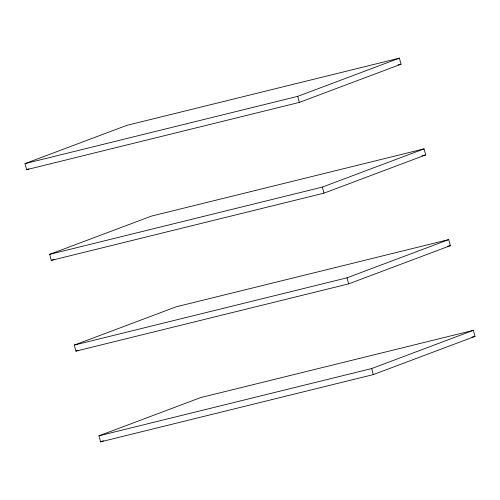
<?xml version="1.0" encoding="UTF-8"?>
<svg xmlns="http://www.w3.org/2000/svg" width="500" height="500" viewBox="0 0 500 500"><rect width="100%" height="100%" fill="white"/><g stroke="black" fill="none" stroke-linecap="round" stroke-linejoin="round"><path stroke-width="0.75" d="M25 163.619L126.713 125.394L399.4 58.137L401.044 64.188L299.337 102.413L26.644 169.669L25 163.619L297.694 96.363L399.4 58.137M26.644 169.669L28.825 168.85M49.65 254.35L151.363 216.125L424.056 148.869L425.7 154.919L323.988 193.144L51.294 260.4L49.65 254.35L322.344 187.094L424.056 148.869M51.294 260.4L54.2 259.306M74.3 345.081L176.012 306.856L448.706 239.6L450.35 245.65L348.638 283.875L75.944 351.131L74.3 345.081L346.994 277.825L448.706 239.6M75.944 351.131L78.125 350.312M98.956 435.812L200.662 397.587L473.356 330.331L475 336.381L373.288 374.606L100.6 441.863L98.956 435.812L371.644 368.556L473.356 330.331M100.6 441.863L103.506 440.769M398.019 64.931L401.044 64.188M421.912 155.85L425.7 154.919M447.319 246.4L450.35 245.65M471.969 337.131L475 336.381M297.694 96.363L299.337 102.413M322.344 187.094L323.988 193.144M346.994 277.825L348.638 283.875M371.644 368.556L373.288 374.606"/></g></svg>
